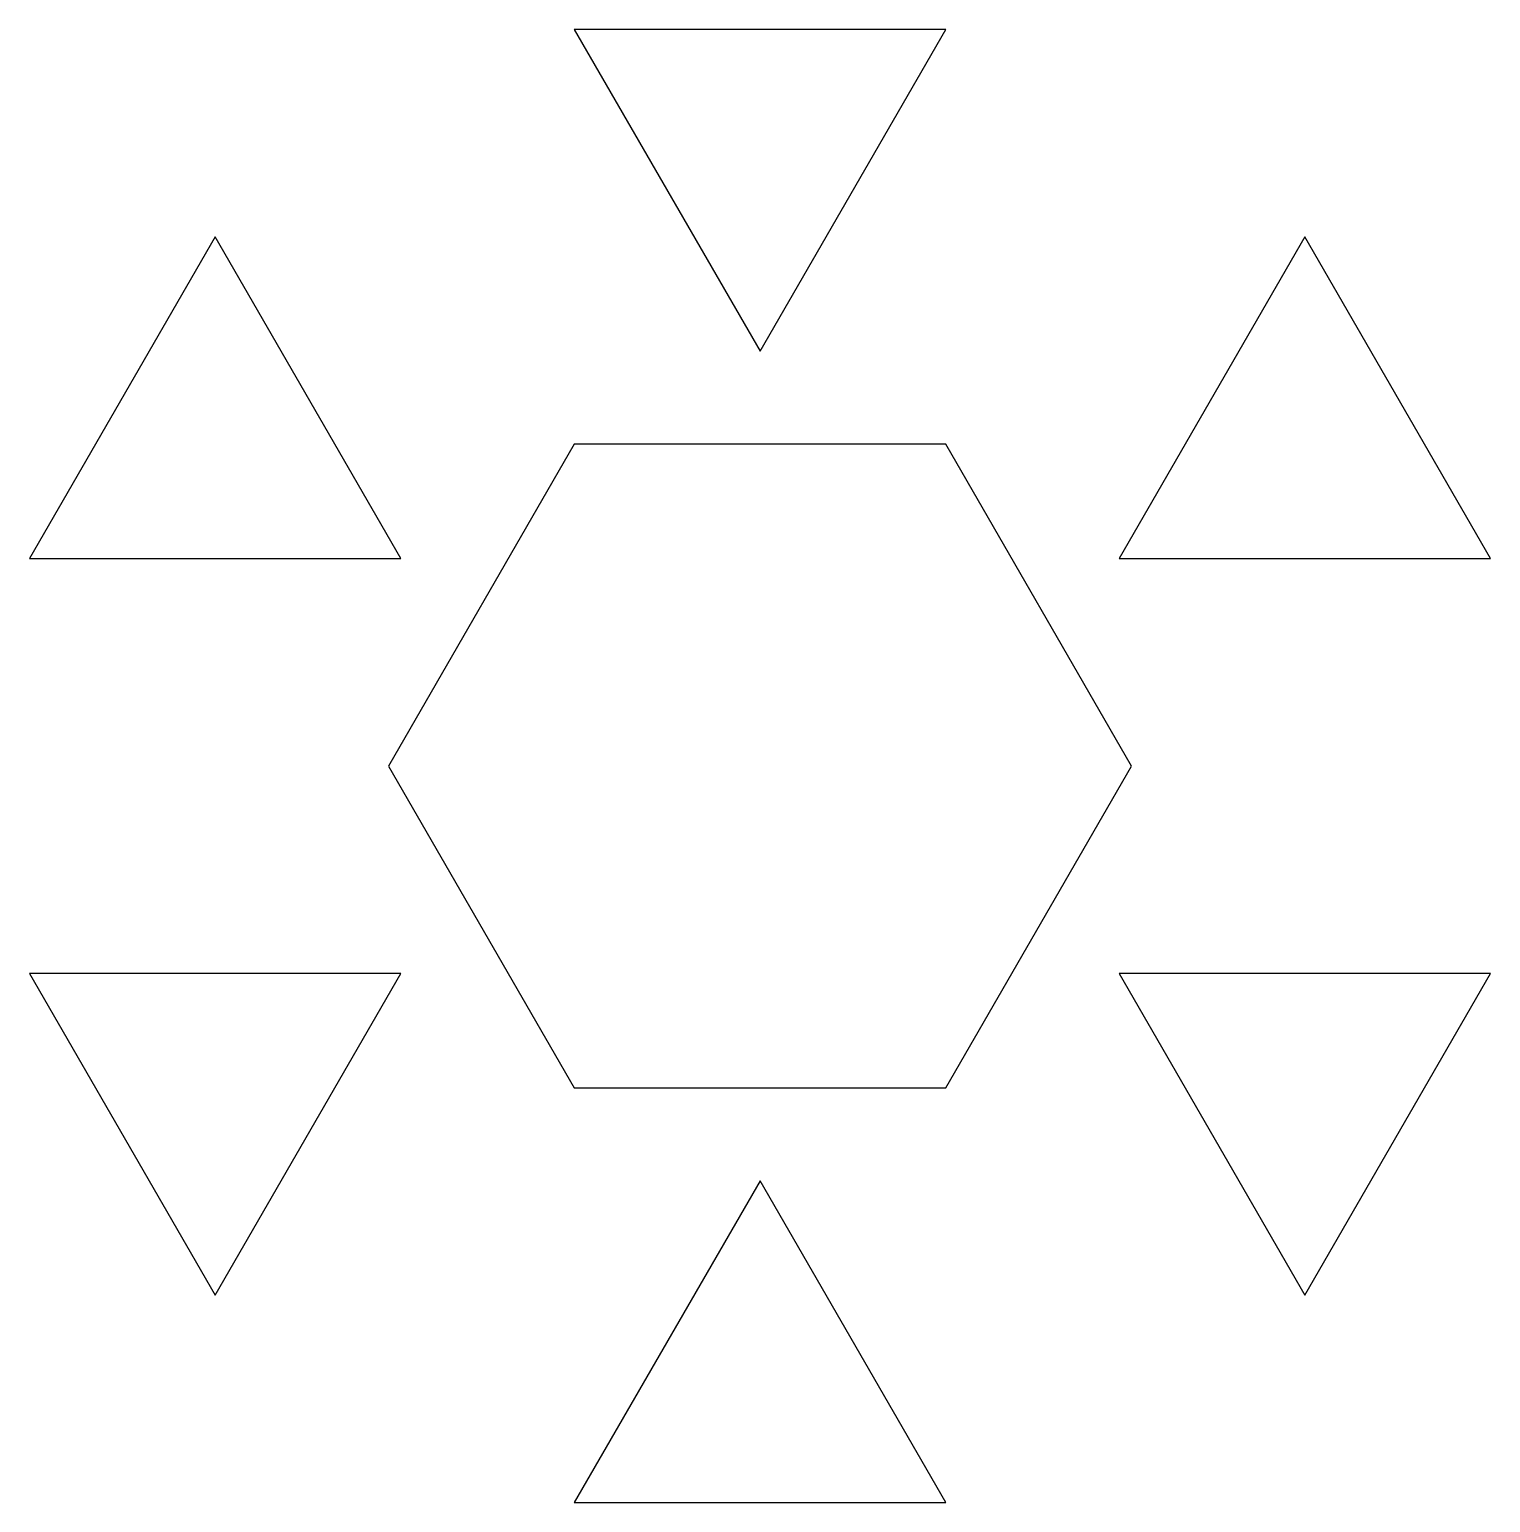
# Model space of a CAD drawing. Header units: inches. Extents: x -1.97 to 1.97, y -1.98 to 1.98.
import ezdxf

# ---------------------------------------------------------------- set-up
doc = ezdxf.new("R2010")
doc.units = ezdxf.units.IN
doc.layers.get('0').update_dxf_attribs({"linetype": 'CONTINUOUS'})

msp = doc.modelspace()

# ---------------------------------------------------------------- linework, layer by layer
for points in [[(0.5, 1.9821), (-0.5, 1.9821), (0, 1.116)], [(-0.9665, 0.558), (-1.4665, 1.424), (-1.9665, 0.558)], [(0.9665, 0.558), (1.9665, 0.558), (1.4665, 1.424)], [(0.5, 0.866), (-0.5, 0.866), (-1, 0), (-0.5, -0.866), (0.5, -0.866), (1, 0)], [(-0.9665, -0.558), (-1.9665, -0.558), (-1.4665, -1.424)], [(0.9665, -0.558), (1.4665, -1.424), (1.9665, -0.558)], [(0, -1.116), (-0.5, -1.9821), (0.5, -1.9821)]]:
    msp.add_lwpolyline(points, close=True)

doc.saveas('drawing.dxf')
